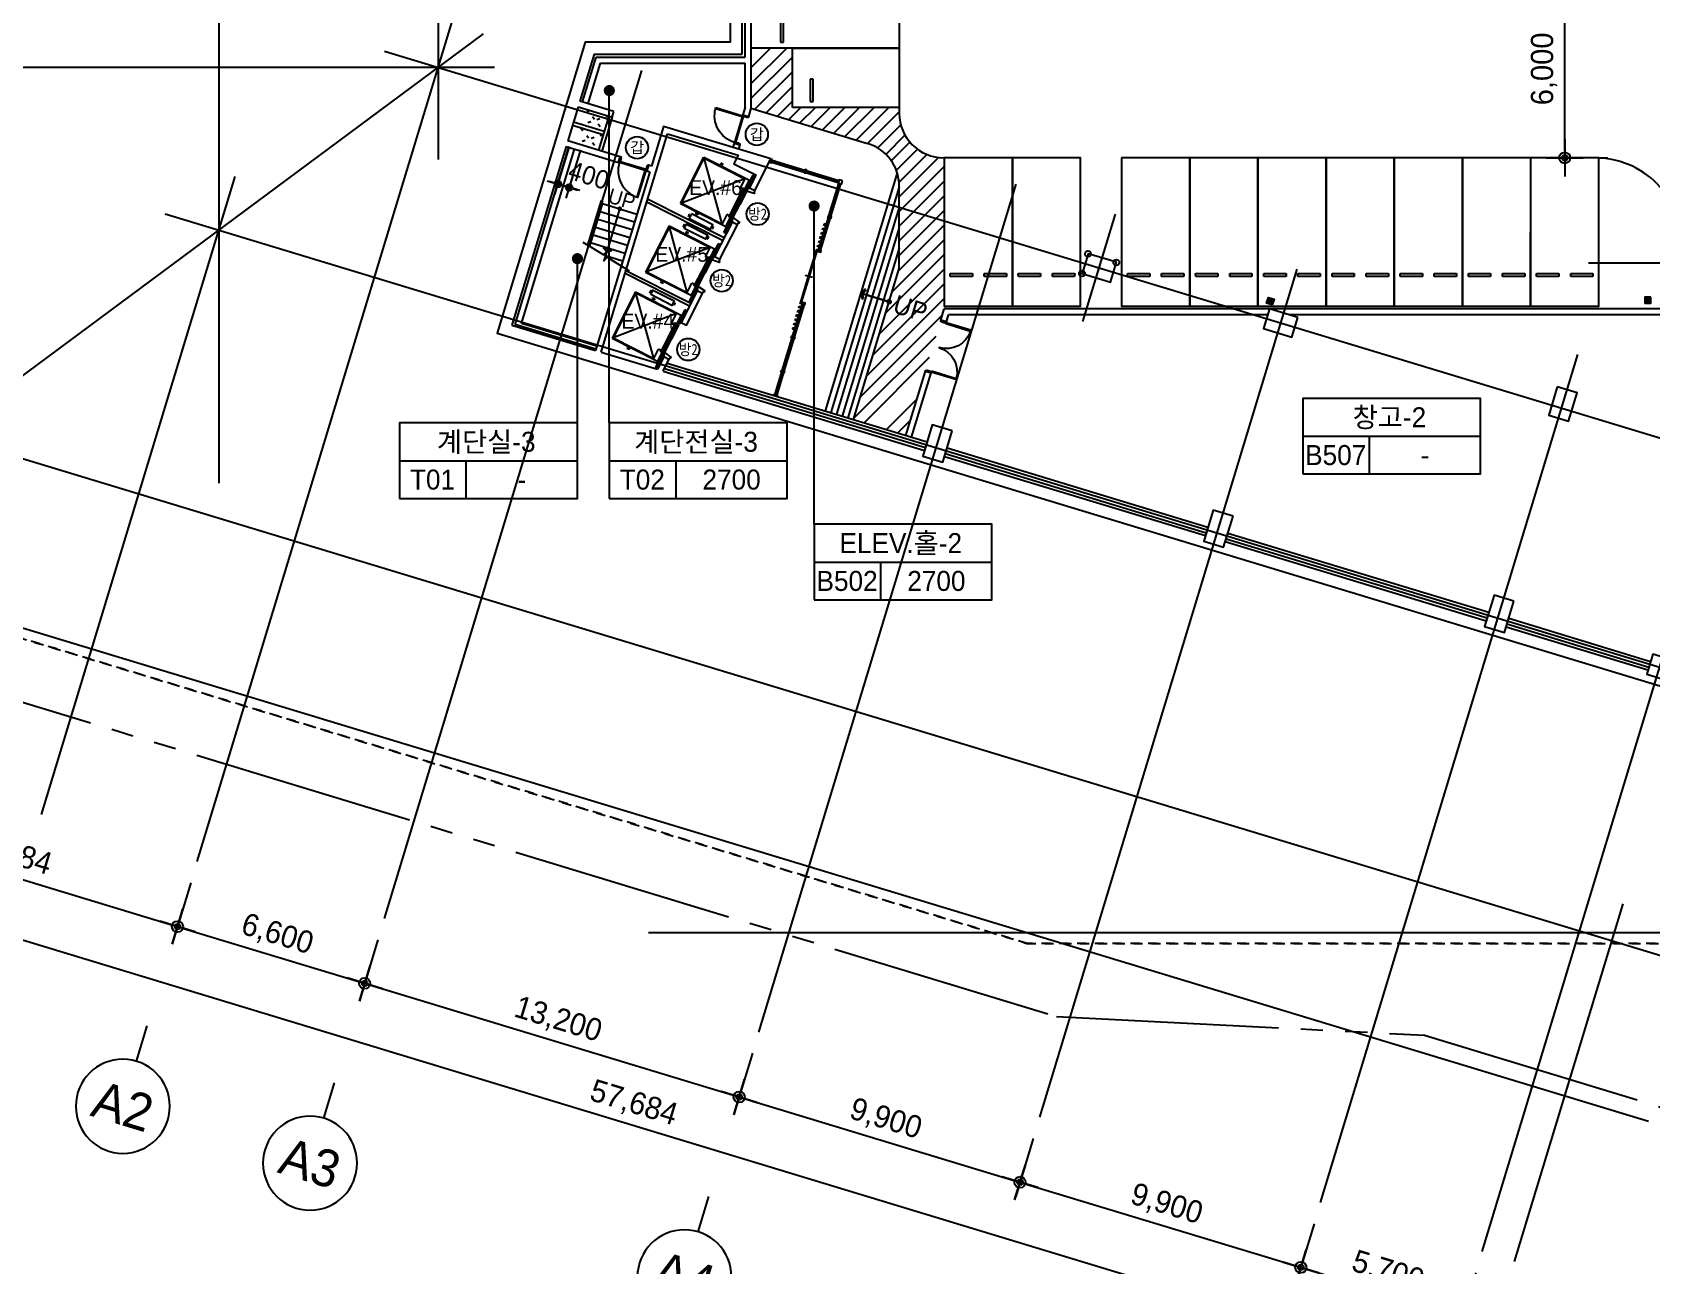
# Model space of a CAD drawing. Header units: metres. Extents: x 630750 to 860239, y 578133 to 726633.
# Drawn here: x 682514 to 737101, y 599121 to 640692 of the extents above; entities that cross this region are included whole.
import ezdxf
from ezdxf.enums import TextEntityAlignment as Align

# ---------------------------------------------------------------- set-up
doc = ezdxf.new("R2010")
doc.units = ezdxf.units.M
doc.header["$LTSCALE"] = 300
for name, pattern in [('H2', [0.5, 0.25, -0.25]), ('HIDDEN', [2, 1, -1]), ('HIDDEN-1', [1.4, 0.35, -0.7, 0.35]), ('SITE$0$ACAD$0$DASHED', [19.05, 12.7, -6.35]), ('SITE$0$PROPERTY', [37.5, 25, -2.5, 2.5, -2.5, 2.5, -2.5])]:
    doc.linetypes.add(name, pattern=pattern)
doc.layers.get('Defpoints').update_dxf_attribs({"color": 8})
for name, color, linetype in [('A-CEN-1', 1, 'Continuous'), ('A-CON', 2, 'Continuous'), ('A-DIM', 7, 'Continuous'), ('A-DOR', 4, 'Continuous'), ('A-ELE-4', 4, 'Continuous'), ('A-ELE-7', 7, 'Continuous'), ('A-ELE-9', 9, 'Continuous'), ('A-ELE4', 4, 'Continuous'), ('A-ELEV-FIXT', 5, 'Continuous'), ('A-GRID-DIMS', 14, 'Continuous'), ('A-HAT-1', 9, 'Continuous'), ('A-HAT-2', 8, 'Continuous'), ('A-ROM', 7, 'Continuous'), ('A-STAIR', 4, 'Continuous'), ('A-SYM1', 7, 'Continuous'), ('A-TXT', 3, 'Continuous'), ('A-TXT-S', 3, 'Continuous'), ('A-WAL-BLK', 3, 'Continuous'), ('A-WAL-DW', 7, 'Continuous'), ('A-WALL-CONC', 2, 'Continuous'), ('A-WIN-GLASS', 4, 'Continuous'), ('A-코너가드', 7, 'Continuous'), ('DIM', 7, 'Continuous'), ('DOR', 4, 'Continuous'), ('PAK', 8, 'Continuous'), ('PARK-SOL', 251, 'Continuous'), ('SITE$0$C-PROP', 72, 'SITE$0$ACAD$0$DASHED'), ('블럭', 7, 'Continuous'), ('주차장배수', 3, 'Continuous')]:
    doc.layers.add(name, color=color, linetype=linetype)
doc.styles.add('TEXT', font='')
doc.styles.add('TEXT(돋음)', font='')
doc.styles.add('돋움', font='')
doc.styles.get('TEXT').set_extended_font_data('DotumChe')
doc.styles.get('TEXT(돋음)').set_extended_font_data('Dotum')
doc.styles.get('돋움').set_extended_font_data('Dotum')
doc.dimstyles.new('DIM250', dxfattribs={"dimscale": 250, "dimtxt": 3, "dimasz": 1, "dimexe": 2, "dimexo": 3, "dimgap": 1, "dimtad": 1, "dimdec": 0, "dimzin": 0, "dimdsep": 46, "dimlunit": 6, "dimtxsty": 'TEXT(돋음)', "dimblk": 'Z_DOT', "dimcen": 2.5, "dimdle": 2, "dimclrd": 256, "dimclre": 256, "dimclrt": 3, "dimadec": 0, "dimazin": 0, "dimtfac": 1, "dimtdec": 0, "dimtix": 1, "dimtmove": 2, "dimatfit": 3, "dimldrblk": 'Z_DOT', "dimfxl": 1, "dimtolj": 1, "dimtzin": 0, "dimarcsym": 0})
doc.dimstyles.new('DIM250s', dxfattribs={"dimscale": 250, "dimtxt": 2.5, "dimasz": 0.6, "dimexe": 1.5, "dimexo": 2, "dimgap": 1, "dimtad": 1, "dimdec": 0, "dimzin": 0, "dimdsep": 46, "dimtxsty": 'TEXT(돋음)', "dimblk": 'Z_DOT', "dimcen": 1.5, "dimdle": 2, "dimclrd": 256, "dimclre": 256, "dimclrt": 3, "dimadec": 0, "dimazin": 0, "dimtfac": 1, "dimtdec": 0, "dimtix": 1, "dimtmove": 2, "dimatfit": 3, "dimldrblk": 'Z_DOT', "dimfxl": 1, "dimtolj": 1, "dimtzin": 0, "dimarcsym": 0})

# ---------------------------------------------------------------- blocks, each defined once
blk = doc.blocks.new('Z_DOT')
at = {"layer": 'DIM', "color": 7}
for p, q in [((0, -2.5), (0, 2.5)), ((-2.5, 0), (2.5, 0))]:
    blk.add_line(p, q, dxfattribs=at)
for radius in [0.75, 0.375]:
    blk.add_circle((0, 0), radius, dxfattribs=at)
blk = doc.blocks.new('*D80')
at = {"layer": 'A-DIM', "lineweight": -2, "transparency": 16777216}
for p, q in [((734604, 642460), (733704, 642460)), ((734204, 636710), (734204, 642210)), ((734604, 636460), (733704, 636460))]:
    blk.add_line(p, q, dxfattribs=at)
at = {"layer": 'Defpoints', "color": 0, "transparency": 16777216}
for p in [(734204, 642460), (735354, 642460), (735354, 636460)]:
    blk.add_point(p, dxfattribs=at)
at = {"layer": 'A-DIM', "lineweight": -2, "transparency": 16777216, "xscale": 250, "yscale": 250, "zscale": 250}
for p, rotation in [((734204, 642460), 90), ((734204, 636460), 270)]:
    blk.add_blockref('Z_DOT', p, dxfattribs=dict(at, rotation=rotation))
at = {"layer": 'A-DIM', "color": 3, "transparency": 16777216, "insert": (733507, 639460), "char_height": 750, "attachment_point": 5, "rotation": 90, "style": 'TEXT(돋음)'}
blk.add_mtext('\\A1;6,000', dxfattribs=at)
blk = doc.blocks.new('D-10-18-A')
at = {"layer": 'A-DOR'}
for p, q in [((76691, 411255), (76691, 410315)), ((76721, 411255), (76691, 411255)), ((76721, 411255), (76721, 410315)), ((76691, 410315), (76721, 410315))]:
    blk.add_line(p, q, dxfattribs=at)
for points in [[(76661, 410315), (76661, 410115), (76691, 410115), (76691, 410160), (76706, 410160), (76706, 410270), (76691, 410270), (76691, 410315)], [(77661, 410315), (77661, 410115), (77631, 410115), (77631, 410160), (77616, 410160), (77616, 410270), (77631, 410270), (77631, 410315)]]:
    blk.add_lwpolyline(points, close=True, dxfattribs=at)
blk.add_arc((76691, 410315), 940, 0, 88.1729, dxfattribs=at)
at = {"layer": 'DOR', "color": 9}
for points in [[(76691, 410315), (77631, 410315)], [(77616, 410270), (76706, 410270)]]:
    blk.add_lwpolyline(points, dxfattribs=at)
blk = doc.blocks.new('351')
at = {"ltscale": 5}
for points in [[(1383106, 4240352), (1378268, 4241613), (1378848, 4243839), (1383686, 4242578), (1383106, 4240352)], [(1379765, 4243393), (1379576, 4242667)], [(1379673, 4242642), (1379862, 4243368)], [(1379862, 4243368), (1379765, 4243393)], [(1379862, 4243368), (1379765, 4243393)], [(1379576, 4242667), (1379673, 4242642)], [(1379475, 4242280), (1379286, 4241555)], [(1379383, 4241529), (1379572, 4242255)], [(1379572, 4242255), (1379475, 4242280)], [(1379286, 4241555), (1379383, 4241529)]]:
    blk.add_lwpolyline(points, dxfattribs=at)
for points in [[(1379765, 4243393), (1379576, 4242667)], [(1379673, 4242642), (1379862, 4243368)], [(1379576, 4242667), (1379673, 4242642)], [(1379475, 4242280), (1379286, 4241555)], [(1379383, 4241529), (1379572, 4242255)], [(1379572, 4242255), (1379475, 4242280)], [(1379286, 4241555), (1379383, 4241529)]]:
    blk.add_lwpolyline(points)
blk = doc.blocks.new('park_small')
at = {"layer": 'PAK', "ltscale": 5}
for p, q in [((107431, -323693), (109347, -323120)), ((109347, -323120), (110378, -326569)), ((108462, -327142), (107431, -323693)), ((110378, -326569), (108462, -327142))]:
    blk.add_line(p, q, dxfattribs=at)
at = {"layer": 'PAK'}
for points in [[(108513, -323996), (107794, -324211)], [(107794, -324211), (107823, -324307)], [(107823, -324307), (108541, -324092)], [(108541, -324092), (108513, -323996)]]:
    blk.add_lwpolyline(points, dxfattribs=at)
at = {"layer": 'PAK', "ltscale": 5}
for points in [[(108513, -323996), (107794, -324211)], [(107794, -324211), (107823, -324307)], [(107823, -324307), (108541, -324092)], [(108541, -324092), (108513, -323996)]]:
    blk.add_lwpolyline(points, dxfattribs=at)
blk = doc.blocks.new('d-10-20')
at = {"layer": 'A-DOR'}
for p, q in [((72141, 450758), (72141, 449818)), ((72171, 450758), (72141, 450758)), ((72171, 450758), (72171, 449818)), ((72141, 449818), (72171, 449818))]:
    blk.add_line(p, q, dxfattribs=at)
for points in [[(72111, 449818), (72111, 449618), (72141, 449618), (72141, 449663), (72156, 449663), (72156, 449773), (72141, 449773), (72141, 449818)], [(73111, 449818), (73111, 449618), (73081, 449618), (73081, 449663), (73066, 449663), (73066, 449773), (73081, 449773), (73081, 449818)]]:
    blk.add_lwpolyline(points, close=True, dxfattribs=at)
blk.add_arc((72141, 449818), 940, 0, 88.1729, dxfattribs=at)
at = {"layer": 'DOR', "color": 9}
for points in [[(72141, 449818), (73081, 449818)], [(73066, 449773), (72156, 449773)]]:
    blk.add_lwpolyline(points, dxfattribs=at)
blk = doc.blocks.new('*U24')
blk.add_line((0, 5), (0, 0))
blk.add_circle((0, 11.35), 6.35)
at = {"color": 3, "style": '돋움'}
blk.add_attdef('NO', text='', height=5, dxfattribs=at).set_placement((0, 11.35), align=Align.MIDDLE_CENTER)
blk = doc.blocks.new('*D72')
at = {"layer": 'A-DIM', "lineweight": -2, "transparency": 16777216}
for p, q in [((676005, 615595), (675413, 613644)), ((675798, 614050), (687170, 610599)), ((687856, 611999), (687264, 610048))]:
    blk.add_line(p, q, dxfattribs=at)
at = {"layer": 'Defpoints', "color": 0, "transparency": 16777216}
for p in [(676223, 616313), (688074, 612717), (687409, 610526)]:
    blk.add_point(p, dxfattribs=at)
at = {"layer": 'A-DIM', "lineweight": -2, "transparency": 16777216, "xscale": 250, "yscale": 250, "zscale": 250}
for p, rotation in [((675559, 614122), 163.1200077043566), ((687409, 610526), 343.1200077043566)]:
    blk.add_blockref('Z_DOT', p, dxfattribs=dict(at, rotation=rotation))
at = {"layer": 'A-DIM', "color": 3, "transparency": 16777216, "insert": (681687, 612992), "char_height": 750, "attachment_point": 5, "rotation": 343.12, "style": 'TEXT(돋음)'}
blk.add_mtext('\\A1;12,384', dxfattribs=at)
blk = doc.blocks.new('*D73')
at = {"layer": 'A-DIM', "lineweight": -2, "transparency": 16777216}
for p, q in [((687856, 611999), (687264, 610048)), ((687649, 610454), (693486, 608682)), ((694172, 610082), (693580, 608131))]:
    blk.add_line(p, q, dxfattribs=at)
at = {"layer": 'Defpoints', "color": 0, "transparency": 16777216}
for p in [(688074, 612717), (694390, 610800), (693725, 608610)]:
    blk.add_point(p, dxfattribs=at)
at = {"layer": 'A-DIM', "lineweight": -2, "transparency": 16777216, "xscale": 250, "yscale": 250, "zscale": 250}
for p, rotation in [((687409, 610526), 163.1199999999976), ((693725, 608610), 343.1199999999977)]:
    blk.add_blockref('Z_DOT', p, dxfattribs=dict(at, rotation=rotation))
at = {"layer": 'A-DIM', "color": 3, "transparency": 16777216, "insert": (690770, 610236), "char_height": 750, "attachment_point": 5, "rotation": 343.12, "style": 'TEXT(돋음)'}
blk.add_mtext('\\A1;6,600', dxfattribs=at)
blk = doc.blocks.new('*D74')
at = {"layer": 'A-DIM', "lineweight": -2, "transparency": 16777216}
for p, q in [((694172, 610082), (693580, 608131)), ((693964, 608537), (706117, 604849)), ((706803, 606250), (706211, 604298))]:
    blk.add_line(p, q, dxfattribs=at)
at = {"layer": 'Defpoints', "color": 0, "transparency": 16777216}
for p in [(694390, 610800), (707021, 606967), (706356, 604777)]:
    blk.add_point(p, dxfattribs=at)
at = {"layer": 'A-DIM', "lineweight": -2, "transparency": 16777216, "xscale": 250, "yscale": 250, "zscale": 250}
for p, rotation in [((693725, 608610), 163.1199999952753), ((706356, 604777), 343.1199999952754)]:
    blk.add_blockref('Z_DOT', p, dxfattribs=dict(at, rotation=rotation))
at = {"layer": 'A-DIM', "color": 3, "transparency": 16777216, "insert": (700243, 607361), "char_height": 750, "attachment_point": 5, "rotation": 343.12, "style": 'TEXT(돋음)'}
blk.add_mtext('\\A1;13,200', dxfattribs=at)
blk = doc.blocks.new('*D75')
at = {"layer": 'A-DIM', "lineweight": -2, "transparency": 16777216}
for p, q in [((706803, 606250), (706211, 604298)), ((706596, 604704), (715591, 601975)), ((716277, 603375), (715685, 601424))]:
    blk.add_line(p, q, dxfattribs=at)
at = {"layer": 'Defpoints', "color": 0, "transparency": 16777216}
for p in [(707021, 606967), (716494, 604093), (715830, 601902)]:
    blk.add_point(p, dxfattribs=at)
at = {"layer": 'A-DIM', "lineweight": -2, "transparency": 16777216, "xscale": 250, "yscale": 250, "zscale": 250}
for p, rotation in [((706356, 604777), 163.1199999952753), ((715830, 601902), 343.1199999952754)]:
    blk.add_blockref('Z_DOT', p, dxfattribs=dict(at, rotation=rotation))
at = {"layer": 'A-DIM', "color": 3, "transparency": 16777216, "insert": (711296, 604007), "char_height": 750, "attachment_point": 5, "rotation": 343.12, "style": 'TEXT(돋음)'}
blk.add_mtext('\\A1;9,900', dxfattribs=at)
blk = doc.blocks.new('*D76')
at = {"layer": 'A-DIM', "lineweight": -2, "transparency": 16777216}
for p, q in [((725750, 600500), (725158, 598549)), ((725542, 598955), (730518, 597445)), ((731205, 598845), (730612, 596894))]:
    blk.add_line(p, q, dxfattribs=at)
at = {"layer": 'Defpoints', "color": 0, "transparency": 16777216}
for p in [(725968, 601218), (731422, 599563), (730758, 597372)]:
    blk.add_point(p, dxfattribs=at)
at = {"layer": 'A-DIM', "lineweight": -2, "transparency": 16777216, "xscale": 250, "yscale": 250, "zscale": 250}
for p, rotation in [((725303, 599028), 163.1199999952753), ((730758, 597372), 343.1199999952754)]:
    blk.add_blockref('Z_DOT', p, dxfattribs=dict(at, rotation=rotation))
at = {"layer": 'A-DIM', "color": 3, "transparency": 16777216, "insert": (728233, 598868), "char_height": 750, "attachment_point": 5, "rotation": 343.12, "style": 'TEXT(돋음)'}
blk.add_mtext('\\A1;5,700', dxfattribs=at)
blk = doc.blocks.new('*D77')
at = {"layer": 'A-DIM', "lineweight": -2, "transparency": 16777216}
for p, q in [((676005, 615595), (674845, 611770)), ((729950, 595571), (675229, 612176)), ((731205, 598845), (730044, 595020))]:
    blk.add_line(p, q, dxfattribs=at)
at = {"layer": 'Defpoints', "color": 0, "transparency": 16777216}
for p in [(676223, 616313), (674990, 612249), (731422, 599563)]:
    blk.add_point(p, dxfattribs=at)
at = {"layer": 'A-DIM', "lineweight": -2, "transparency": 16777216, "xscale": 250, "yscale": 250, "zscale": 250}
for p, rotation in [((674990, 612249), 163.1200016540704), ((730189, 595499), 343.1200016540703)]:
    blk.add_blockref('Z_DOT', p, dxfattribs=dict(at, rotation=rotation))
at = {"layer": 'A-DIM', "color": 3, "transparency": 16777216, "insert": (702792, 604541), "char_height": 750, "attachment_point": 5, "rotation": 343.12, "style": 'TEXT(돋음)'}
blk.add_mtext('\\A1;57,684', dxfattribs=at)
blk = doc.blocks.new('*D78')
at = {"layer": 'A-DIM', "lineweight": -2, "transparency": 16777216}
for p, q in [((731205, 598845), (730612, 596894)), ((732293, 598515), (731700, 596564)), ((730518, 597445), (730279, 597518)), ((730758, 597372), (731846, 597042)), ((732085, 596970), (732324, 596897))]:
    blk.add_line(p, q, dxfattribs=at)
at = {"layer": 'Defpoints', "color": 0, "transparency": 16777216}
for p in [(731422, 599563), (732510, 599233), (731846, 597042)]:
    blk.add_point(p, dxfattribs=at)
at = {"layer": 'A-DIM', "lineweight": -2, "transparency": 16777216, "xscale": 250, "yscale": 250, "zscale": 250}
for p, rotation in [((730758, 597372), 343.1199999999929), ((731846, 597042), 163.1199999999928)]:
    blk.add_blockref('Z_DOT', p, dxfattribs=dict(at, rotation=rotation))
at = {"layer": 'A-DIM', "color": 3, "transparency": 16777216, "insert": (731504, 597875), "char_height": 750, "attachment_point": 5, "rotation": 343.12, "style": 'TEXT(돋음)'}
blk.add_mtext('\\A1;1,137', dxfattribs=at)
blk = doc.blocks.new('*D79')
at = {"layer": 'A-DIM', "lineweight": -2, "transparency": 16777216}
for p, q in [((716277, 603375), (715685, 601424)), ((716069, 601830), (725064, 599100)), ((725750, 600500), (725158, 598549))]:
    blk.add_line(p, q, dxfattribs=at)
at = {"layer": 'Defpoints', "color": 0, "transparency": 16777216}
for p in [(716494, 604093), (725968, 601218), (725303, 599028)]:
    blk.add_point(p, dxfattribs=at)
at = {"layer": 'A-DIM', "lineweight": -2, "transparency": 16777216, "xscale": 250, "yscale": 250, "zscale": 250}
for p, rotation in [((715830, 601902), 163.1199999952753), ((725303, 599028), 343.1199999952754)]:
    blk.add_blockref('Z_DOT', p, dxfattribs=dict(at, rotation=rotation))
at = {"layer": 'A-DIM', "color": 3, "transparency": 16777216, "insert": (720769, 601133), "char_height": 750, "attachment_point": 5, "rotation": 343.12, "style": 'TEXT(돋음)'}
blk.add_mtext('\\A1;9,900', dxfattribs=at)
blk = doc.blocks.new('d-18-18')
at = {"layer": 'A-DOR'}
for p, q in [((73696, 448489), (74565, 448489)), ((73696, 448459), (73696, 448489)), ((73696, 448459), (74565, 448459)), ((74565, 448459), (74565, 448489)), ((73696, 446779), (74565, 446779)), ((73696, 446779), (73696, 446749)), ((73696, 446749), (74565, 446749)), ((74565, 446749), (74565, 446779))]:
    blk.add_line(p, q, dxfattribs=at)
for points in [[(74565, 448459), (73696, 448459)], [(74565, 446779), (73696, 446779)]]:
    blk.add_lwpolyline(points, dxfattribs=at)
for points in [[(74565, 448519), (74765, 448519), (74765, 448489), (74720, 448489), (74720, 448474), (74610, 448474), (74610, 448489), (74565, 448489)], [(74565, 446719), (74765, 446719), (74765, 446749), (74720, 446749), (74720, 446764), (74610, 446764), (74610, 446749), (74565, 446749)]]:
    blk.add_lwpolyline(points, close=True, dxfattribs=at)
for centre, start, end in [((74565, 448489), 181.9742, 270), ((74565, 446749), 90, 178.0258)]:
    blk.add_arc(centre, 870, start, end, dxfattribs=at)
blk = doc.blocks.new('*D30')
at = {"layer": 'A-DIM', "lineweight": -2, "transparency": 16777216}
for p, q in [((700621, 636846), (700127, 635219)), ((701004, 636730), (700510, 635102)), ((700093, 635621), (699949, 635665)), ((700619, 635461), (700236, 635577)), ((700762, 635418), (700906, 635374))]:
    blk.add_line(p, q, dxfattribs=at)
at = {"layer": 'Defpoints', "color": 0, "transparency": 16777216}
for p in [(700766, 637325), (701149, 637209), (700236, 635577)]:
    blk.add_point(p, dxfattribs=at)
at = {"layer": 'A-DIM', "lineweight": -2, "transparency": 16777216, "xscale": 150, "yscale": 150, "zscale": 150}
for p, rotation in [((700236, 635577), 343.1199999999882), ((700619, 635461), 163.1199999999882)]:
    blk.add_blockref('Z_DOT', p, dxfattribs=dict(at, rotation=rotation))
at = {"layer": 'A-DIM', "color": 3, "transparency": 16777216, "insert": (701283, 635864), "char_height": 625, "attachment_point": 5, "rotation": 343.12, "style": 'TEXT(돋음)'}
blk.add_mtext('\\A1;400', dxfattribs=at)
blk = doc.blocks.new('sym-rom')
at = {"color": 0, "linetype": 'ByBlock'}
for p, q in [((0, 5.1), (24, 5.1)), ((9, 0), (9, 5.1))]:
    blk.add_line(p, q, dxfattribs=at)
blk.add_lwpolyline([(0, 0), (24, 0), (24, 10.2), (0, 10.2)], close=True, dxfattribs=at)
blk = doc.blocks.new('elev')
at = {"layer": 'A-ELEV-FIXT'}
for p, q in [((1329627, 417865), (1330136, 419540)), ((1329659, 417882), (1330152, 419509)), ((1330136, 419540), (1331783, 419040)), ((1330152, 419509), (1331626, 419062)), ((1330733, 419433), (1330735, 419439)), ((1330766, 419418), (1330734, 419430)), ((1330820, 419413), (1330735, 419439)), ((1330752, 419370), (1330761, 419400)), ((1330752, 419369), (1330752, 419370)), ((1330766, 419365), (1330752, 419369)), ((1330761, 419400), (1330765, 419402)), ((1330765, 419402), (1330768, 419414)), ((1330766, 419418), (1330768, 419414)), ((1330766, 419365), (1330767, 419365)), ((1330767, 419365), (1330776, 419395)), ((1330774, 419399), (1330778, 419411)), ((1330776, 419395), (1330774, 419399)), ((1330782, 419413), (1330778, 419411)), ((1330815, 419406), (1330782, 419413)), ((1330818, 419408), (1330820, 419413)), ((1331243, 417156), (1331873, 419232)), ((1331275, 417366), (1331783, 419040)), ((1331478, 418219), (1331635, 418736)), ((1331508, 418210), (1331665, 418727)), ((1331626, 419062), (1331524, 418727)), ((1331617, 418699), (1331524, 418727)), ((1331722, 418710), (1331565, 418193)), ((1331760, 418698), (1331603, 418181)), ((1331617, 418699), (1331635, 418758)), ((1331665, 418727), (1331635, 418736)), ((1331722, 418710), (1331760, 418698)), ((1331931, 419215), (1331787, 418741)), ((1331931, 419215), (1331873, 419232)), ((1331321, 417702), (1331478, 418218)), ((1331351, 417693), (1331508, 418209)), ((1331408, 417676), (1331565, 418192)), ((1331446, 417664), (1331603, 418180)), ((1331565, 418193), (1331603, 418181)), ((1331565, 418192), (1331603, 418180)), ((1329627, 417865), (1331275, 417366)), ((1329659, 417882), (1331132, 417435)), ((1330183, 417622), (1330182, 417617)), ((1330267, 417591), (1330182, 417617)), ((1330220, 417617), (1330186, 417624)), ((1330220, 417617), (1330224, 417619)), ((1330227, 417631), (1330224, 417619)), ((1330227, 417631), (1330224, 417619)), ((1330234, 417665), (1330225, 417635)), ((1330234, 417665), (1330225, 417635)), ((1330225, 417635), (1330227, 417631)), ((1330225, 417635), (1330227, 417631)), ((1330237, 417628), (1330233, 417616)), ((1330237, 417628), (1330233, 417616)), ((1330235, 417612), (1330233, 417616)), ((1330236, 417665), (1330234, 417665)), ((1330236, 417665), (1330234, 417665)), ((1330267, 417599), (1330235, 417612)), ((1330236, 417665), (1330249, 417661)), ((1330249, 417661), (1330236, 417665)), ((1330241, 417630), (1330237, 417628)), ((1330241, 417630), (1330237, 417628)), ((1330250, 417660), (1330241, 417630)), ((1330250, 417660), (1330241, 417630)), ((1330249, 417661), (1330250, 417660)), ((1330249, 417661), (1330250, 417660)), ((1330268, 417596), (1330267, 417591)), ((1331234, 417770), (1331132, 417435)), ((1331327, 417742), (1331234, 417770)), ((1331300, 417138), (1331445, 417613)), ((1331327, 417742), (1331309, 417683)), ((1331351, 417693), (1331321, 417702)), ((1331408, 417676), (1331446, 417664)), ((1329968, 417482), (1329974, 417503)), ((1329971, 417481), (1329977, 417502)), ((1329976, 417473), (1329972, 417475)), ((1329977, 417477), (1329973, 417478)), ((1329976, 417473), (1329977, 417477)), ((1329981, 417524), (1329987, 417545)), ((1330025, 417491), (1329981, 417504)), ((1330026, 417494), (1329982, 417507)), ((1329984, 417524), (1329990, 417544)), ((1330028, 417503), (1329985, 417517)), ((1330029, 417507), (1329986, 417520)), ((1329997, 417545), (1329994, 417546)), ((1329998, 417548), (1329995, 417549)), ((1329997, 417545), (1329998, 417548)), ((1330806, 417254), (1330849, 417241)), ((1330807, 417257), (1330850, 417244)), ((1330810, 417266), (1330853, 417253)), ((1330811, 417269), (1330854, 417256)), ((1330838, 417217), (1330839, 417220)), ((1330838, 417217), (1330842, 417216)), ((1330839, 417220), (1330843, 417219)), ((1330845, 417216), (1330851, 417237)), ((1330848, 417215), (1330855, 417236)), ((1330858, 417258), (1330864, 417279)), ((1330859, 417284), (1330860, 417287)), ((1330859, 417284), (1330862, 417283)), ((1330860, 417287), (1330863, 417286)), ((1330861, 417257), (1330867, 417278)), ((1331300, 417138), (1331243, 417156))]:
    blk.add_line(p, q, dxfattribs=at)
at = {"layer": 'A-ELEV-FIXT', "color": 8}
for p, q in [((1331132, 417435), (1330152, 419509)), ((1331626, 419062), (1329659, 417882))]:
    blk.add_line(p, q, dxfattribs=at)
at = {"layer": 'A-ELEV-FIXT'}
blk.add_lwpolyline([(1330060, 417578), (1330010, 417415), (1330776, 417183), (1330825, 417345)], close=True, dxfattribs=at)
for centre, radius, start, end in [((1330186, 417622), 2.5, 76.5293, 163.12), ((1330266, 417597), 2.5, 343.12, 69.7107), ((1329974, 417481), 6.2, 163.12, 253.12), ((1329974, 417481), 3, 163.12, 253.12), ((1329980, 417501), 6.2, 73.12, 163.12), ((1329980, 417501), 3, 73.12, 163.12), ((1329987, 417523), 6.2, 163.12, 253.12), ((1329987, 417523), 3, 163.12, 253.12), ((1329993, 417543), 6.2, 73.12, 163.12), ((1329993, 417543), 3, 73.12, 163.12), ((1330027, 417499), 8.2, 253.12, 73.12), ((1330027, 417499), 5, 253.12, 73.12), ((1330808, 417262), 8.2, 73.12, 253.12), ((1330808, 417262), 5, 73.12, 253.12), ((1330844, 417222), 6.2, 253.12, 343.12), ((1330844, 417222), 3, 253.12, 343.12), ((1330849, 417238), 3, 343.12, 73.12), ((1330849, 417238), 6.2, 343.12, 73.12), ((1330855, 417259), 6.2, 253.12, 343.12), ((1330855, 417259), 3, 253.12, 343.12), ((1330861, 417280), 3, 343.12, 73.12), ((1330861, 417280), 6.2, 343.12, 73.12)]:
    blk.add_arc(centre, radius, start, end, dxfattribs=at)
at = {"layer": 'A-ELEV-FIXT', "extrusion": (0, 0, -1)}
for centre, major_axis, start_param, end_param in [((1330735, 419433), (-1.18, 2.2), 3.986495, 5.497787), ((1330816, 419408), (-2.2, -1.18), 3.926991, 5.438283)]:
    blk.add_ellipse(centre, major_axis=major_axis, ratio=1, start_param=start_param, end_param=end_param, dxfattribs=at)

msp = doc.modelspace()

# ---------------------------------------------------------------- hatches: boundary and pattern name
at = {"layer": 'A-SYM1'}
h = msp.add_hatch(color=7, dxfattribs=at)
edge = h.paths.add_edge_path()
edge.add_arc((702328.5, 634741.2), 80, 73.11994, 253.11994, ccw=False)
edge.add_arc((702328.5, 634741.2), 80, -106.88006, 73.11994, ccw=False)
for points in [[(702043.5, 633327.9), (702033.4, 633371.2), (701903.6, 633340.9), (701812.4, 633438.2), (701780, 633407.8), (701888.7, 633291.8)], [(702043.5, 633327.9), (702033.4, 633371.2), (701903.6, 633340.9), (701812.4, 633438.2), (701780, 633407.8), (701888.7, 633291.8)], [(710500.1, 631707.8), (710552.1, 631719.9), (710515.8, 631875.7), (710632.6, 631985.1), (710596.1, 632024), (710456.8, 631893.6)]]:
    msp.add_hatch(color=7, dxfattribs=at).paths.add_polyline_path(points)
h = msp.add_hatch(color=7, dxfattribs=at)
edge = h.paths.add_edge_path()
edge.add_arc((711413.8, 631603.2), 96, 433.12, 613.12)
edge.add_arc((711413.8, 631603.2), 96, 613.12, 793.12)

# ---------------------------------------------------------------- linework, layer by layer
at = {"layer": 'A-CEN-1', "linetype": 'Continuous'}
for p, q in [((688804.4, 708258.8), (688804.4, 625481.1)), ((696204.4, 708258.8), (696204.4, 636401.3)), ((688074.1, 612716.6), (696754.2, 641322)), ((697725.2, 640638), (677983.6, 625998)), ((694392.6, 640060), (743469.3, 625168.1)), ((698097.7, 639510.2), (657202.6, 639510.2)), ((694389.7, 610800.2), (703069.8, 639405.6)), ((682822.8, 614310.1), (689354.2, 635834.3)), ((707021, 606967.3), (715701.1, 635572.7)), ((686992.6, 634572.3), (744009.1, 617271.1)), ((717950.7, 630932.9), (719050.3, 634556.4)), ((716494.5, 604092.7), (725174.5, 632698.1)), ((796986.4, 632910.2), (735004.4, 632910.2)), ((708825.3, 632420), (708584.4, 632493.1)), ((725967.9, 601218), (734648, 629823.4)), ((673280.2, 629014.5), (738620.1, 609187.6)), ((731422.3, 599562.9), (740102.4, 628168.3)), ((671694.8, 623789.7), (737034.7, 603962.8)), ((732510.3, 599232.8), (736170.8, 611295.9)), ((796986.4, 610310.2), (703295.7, 610310.2))]:
    msp.add_line(p, q, dxfattribs=at)
at = {"layer": 'A-CON'}
for points in [[(719080.6, 632934.4), (718123.7, 633224.8), (717920.4, 632554.9), (718877.3, 632264.5)], [(725204.9, 631076), (724247.9, 631366.4), (724044.7, 630696.6), (725001.6, 630406.2)], [(733952.1, 628735.3), (733661.7, 627778.4), (734331.5, 627575.1), (734621.9, 628532)], [(713540.8, 627248), (712870.9, 627451.2), (712551.5, 626398.6), (713221.4, 626195.4)], [(713540.8, 627248), (712870.9, 627451.2), (712551.5, 626398.6), (713221.4, 626195.4)], [(723014.2, 624373.3), (722344.4, 624576.6), (722025, 623524), (722694.8, 623320.7)], [(723014.2, 624373.3), (722344.4, 624576.6), (722025, 623524), (722694.8, 623320.7)], [(732487.7, 621498.7), (731817.8, 621701.9), (731498.4, 620649.3), (732168.3, 620446.1)], [(732487.7, 621498.7), (731817.8, 621701.9), (731498.4, 620649.3), (732168.3, 620446.1)], [(737840.5, 619508.7), (737170.6, 619711.9), (736967.4, 619042.1), (737637.2, 618838.8)]]:
    msp.add_lwpolyline(points, close=True, dxfattribs=at)
at = {"layer": 'A-ELE-4'}
for points in [[(706845.3, 635290.7), (706871.9, 635277.2), (706858.3, 635250.4), (706605.9, 635333.6), (706637.6, 635396.2)], [(706329.8, 634273.9), (706356.4, 634260.4), (706370, 634287.1), (706153.7, 634441.7), (706121.9, 634379.1)], [(705669.6, 632971.7), (705696.2, 632958.2), (705682.7, 632931.4), (705430.2, 633014.6), (705461.9, 633077.2)], [(705154.2, 631954.9), (705180.7, 631941.4), (705194.3, 631968.1), (704978, 632122.7), (704946.3, 632060.1)], [(704023.7, 629725.1), (704050.2, 629711.6), (704063.8, 629738.3), (703847.5, 629892.9), (703815.8, 629830.3)]]:
    msp.add_lwpolyline(points, dxfattribs=at)
at = {"layer": 'A-ELE-7'}
for p, q in [((706637.6, 635396.2), (706703.1, 635452.4)), ((706881.5, 635362), (706845.4, 635290.8)), ((706121.9, 634379.1), (706115.3, 634292.9)), ((706293.7, 634202.5), (706329.8, 634273.7)), ((705461.9, 633077.2), (705527.4, 633133.4)), ((705705.8, 633043), (705669.7, 632971.8)), ((704946.3, 632060.1), (704939.6, 631973.9)), ((705118, 631883.5), (705154.1, 631954.7)), ((711413.8, 631603.2), (710456.8, 631893.6)), ((704331.4, 630847.4), (704397, 630903.6)), ((703815.8, 629830.3), (703809.1, 629744.1)), ((703987.5, 629653.7), (704023.6, 629724.9))]:
    msp.add_line(p, q, dxfattribs=at)
at = {"layer": 'A-ELE-9'}
for p, q in [((706754.4, 638137.7), (710690, 636943.5)), ((711687.8, 635950.2), (709251.9, 627922.6)), ((705798.7, 633668.6), (703238.2, 634966.8)), ((705844, 633757.8), (703267.7, 635063.9)), ((704675.1, 631452.2), (702505.5, 632552.1)), ((704720.3, 631541.4), (702535, 632649.3))]:
    msp.add_line(p, q, dxfattribs=at)
msp.add_arc((710254.4, 635508.1), 1500, 0.00001, 73.12, dxfattribs=at)
at = {"layer": 'A-ELE4', "linetype": 'HIDDEN'}
for p, q in [((679154.4, 621160), (716063.5, 609960.2)), ((716063.5, 609960.2), (770854.4, 609960.2))]:
    msp.add_line(p, q, dxfattribs=at)
msp.add_lwpolyline([(770854.4, 687510.2), (770854.4, 609960.2), (716064.8, 609960.2), (679154.4, 621160.4), (679154.4, 626866.2), (674154.4, 628383.4), (674154.4, 637410.2), (679154.4, 637410.2), (679154.4, 664910.2), (680954.4, 664910.2), (680954.4, 697260.2)], dxfattribs=at)
at = {"layer": 'A-HAT-1', "color": 8, "linetype": 'HIDDEN-1'}
for p, q in [((701955.8, 637869.5), (701052.6, 637579.3)), ((701209.4, 638096), (701799, 637352.8)), ((701764.1, 637238), (700860.9, 636947.7)), ((701017.7, 637464.4), (701607.3, 636721.2))]:
    msp.add_line(p, q, dxfattribs=at)
at = {"layer": 'A-HAT-2'}
for p, q in [((711754.4, 638160.2), (711754.4, 637960.2)), ((715572.7, 636460.2), (713254.4, 636460.2)), ((719554.5, 636460.2), (719353.6, 636460.2)), ((735354.4, 636460.2), (735654.4, 636460.2)), ((711754.4, 635481), (709443.2, 627864.5)), ((711754.4, 632725.9), (711754.4, 635508.1)), ((711754.4, 634792.2), (709634.6, 627806.4)), ((711754.4, 634103.4), (709826, 627748.3)), ((711754.4, 633414.6), (710017.4, 627690.3)), ((710208.8, 627632.2), (711754.4, 632725.9))]:
    msp.add_line(p, q, dxfattribs=at)
for centre, radius, start, end in [((713254.4, 637960.2), 1500, 180, 270), ((735204.4, 633460.2), 3000, 0, 90.00011)]:
    msp.add_arc(centre, radius, start, end, dxfattribs=at)
at = {"layer": 'A-ROM', "color": 7}
for p, q in [((701975.7, 627517.9), (701975.7, 638729)), ((708883, 624098.8), (708883, 634832.6)), ((700899.5, 627517.9), (700899.5, 633057.6))]:
    msp.add_line(p, q, dxfattribs=at)
at = {"layer": 'A-ROM', "color": 7, "const_width": 187.5}
for points in [[(702069.4, 638729, -1), (701881.9, 638729, -1)], [(708789.2, 634832.6, 1), (708976.7, 634832.6, 1)], [(700993.3, 633057.6, -1), (700805.8, 633057.6, -1)]]:
    msp.add_lwpolyline(points, format="xyb", close=True, dxfattribs=at)
at = {"layer": 'A-STAIR'}
for p, q in [((701251.7, 633517.3), (701707.3, 635018.8)), ((701295.7, 633490), (701755.2, 635004.3)), ((701313.2, 633479), (701745.3, 634902.8)), ((701755.2, 635004.3), (701707.3, 635018.8)), ((702903.1, 634551.5), (701745.3, 634902.8)), ((702743.4, 634025.2), (701585.6, 634376.5)), ((702823.3, 634288.3), (701665.4, 634639.7)), ((702583.7, 633498.9), (701425.9, 633850.2)), ((702663.6, 633762), (701505.7, 634113.4)), ((702503.9, 633235.7), (701346, 633587.1)), ((702424, 632972.6), (701845.1, 633148.2))]:
    msp.add_line(p, q, dxfattribs=at)
at = {"layer": 'A-SYM1', "color": 7}
for p, q in [((702324.2, 634727.1), (701888.7, 633291.8)), ((702324.2, 634727.1), (701888.7, 633291.8)), ((710456.8, 631893.6), (711413.8, 631603.2))]:
    msp.add_line(p, q, dxfattribs=at)
msp.add_lwpolyline([(701087, 633619.8), (701789.7, 633182.7), (701895.6, 633314.6), (701794.6, 632981.9), (701900.5, 633113.8), (702642.7, 632652.2)], dxfattribs=at)
for points in [[(702033.4, 633371.2), (701903.6, 633340.9), (701812.4, 633438.2), (701780, 633407.8), (701888.7, 633291.8), (702043.5, 633327.9)], [(702033.4, 633371.2), (701903.6, 633340.9), (701812.4, 633438.2), (701780, 633407.8), (701888.7, 633291.8), (702043.5, 633327.9)], [(710552.1, 631719.9), (710515.8, 631875.7), (710632.6, 631985.1), (710596.1, 632024), (710456.8, 631893.6), (710500.1, 631707.8)]]:
    msp.add_lwpolyline(points, close=True, dxfattribs=at)
at = {"layer": 'A-WAL-BLK'}
for p, q in [((706554.4, 639856.6), (706554.4, 680660.2)), ((706754.4, 680460.2), (706754.4, 638137.7)), ((701076.1, 638345.5), (701534.6, 639856.6)), ((701534.6, 639856.6), (706554.4, 639856.6)), ((701267.5, 638287.4), (701683, 639656.6)), ((701683, 639656.6), (706554.4, 639656.6)), ((706554.4, 638167.4), (706554.4, 639656.6)), ((706554.4, 638167.4), (706475.9, 637908.7)), ((706754.4, 638137.7), (706667.3, 637850.6)), ((706475.9, 637908.7), (706667.3, 637850.6)), ((698796.7, 630833.7), (700611.5, 636814.4)), ((699017.1, 630871.3), (700802.9, 636756.3)), ((706185.5, 636951.8), (706142, 636808.3)), ((706185.5, 636951.8), (706376.9, 636893.7)), ((706376.9, 636893.7), (706333.4, 636750.2)), ((713158.2, 630982.8), (713272.7, 631360.2)), ((737704.4, 631360.2), (713272.7, 631360.2)), ((713349.6, 630924.8), (713421, 631160.2)), ((724185.4, 631160.2), (713421, 631160.2)), ((737704.4, 631160.2), (724927.4, 631160.2)), ((701523.9, 630006.1), (698796.7, 630833.7)), ((701552.9, 630101.8), (699017.1, 630871.3)), ((713158.2, 630982.8), (713349.6, 630924.8)), ((703928.7, 629537.8), (712696.8, 626877.2)), ((703836.9, 629356.7), (712638.7, 626685.9)), ((711978.5, 627095.2), (712635.5, 629260.4)), ((712169.9, 627037.1), (712826.9, 629202.3)), ((712635.5, 629260.4), (712826.9, 629202.3)), ((713366.6, 626674), (722170.2, 624002.6)), ((713308.5, 626482.6), (722112.1, 623811.2)), ((722782, 623608), (731585.6, 620936.6)), ((722840.1, 623799.3), (731643.7, 621128)), ((732255.4, 620733.3), (737040, 619281.5)), ((732313.5, 620924.7), (737098.1, 619472.9))]:
    msp.add_line(p, q, dxfattribs=at)
at = {"layer": 'A-WAL-DW'}
for p, q in [((701799, 637352.8), (700765.5, 637666.4)), ((701955.8, 637869.5), (701607.3, 636721.2)), ((702070.6, 637834.7), (701722.2, 636686.4)), ((701764.1, 637238), (700730.7, 637551.6))]:
    msp.add_line(p, q, dxfattribs=at)
at = {"layer": 'A-WALL-CONC'}
for p, q in [((706454.4, 639956.6), (706454.4, 680760.2)), ((701460.5, 639956.6), (700980.4, 638374.5)), ((701460.5, 639956.6), (706454.4, 639956.6)), ((700922.3, 638183.1), (700573.9, 637034.8)), ((700922.3, 638183.1), (702070.6, 637834.7)), ((702128.7, 638026.1), (700980.4, 638374.5)), ((702070.6, 637834.7), (702128.7, 638026.1)), ((701700.8, 629900.2), (703936.6, 637268.5)), ((700515.8, 636843.4), (698686.5, 630814.9)), ((700515.8, 636843.4), (702286.1, 636306.3)), ((702344.2, 636497.6), (700573.9, 637034.8)), ((702286.1, 636306.3), (702344.2, 636497.6)), ((706320.4, 636545.1), (706175, 636258.3)), ((703338.7, 635986.8), (701509.4, 629958.3)), ((703301.1, 636207.3), (703243, 636015.9)), ((703243, 636015.9), (703338.7, 635986.8)), ((703396.8, 636178.2), (703301.1, 636207.3)), ((706175, 636258.3), (706920.2, 635880.6)), ((698686.5, 630814.9), (701509.4, 629958.3)), ((701700.8, 629900.2), (703596.6, 629324.9)), ((703790.9, 629266), (712609.6, 626590)), ((713279.4, 626386.8), (722083.1, 623715.4)), ((722752.9, 623512.1), (731556.5, 620840.7)), ((732226.4, 620637.5), (737010.9, 619185.6))]:
    msp.add_line(p, q, dxfattribs=at)
for points in [[(770204.4, 697260.2), (770204.4, 692160.2), (758304.4, 692160.2), (758304.4, 684860.2), (747554.4, 684860.2), (747554.4, 681160.2), (706054.4, 681160.2), (706054.4, 640356.6), (701163.8, 640356.6), (698187.6, 630548.3), (741154.7, 617510.2), (770854.4, 617510.2), (770854.4, 633410.2), (763354.4, 633410.2), (763354.4, 687510.2), (773454.4, 687510.2), (773454.4, 697260.2), (770204.4, 697260.2)], [(703936.6, 637268.5), (706320.4, 636545.1), (706175, 636258.3), (706920.2, 635880.6), (706703.1, 635452.4), (706881.5, 635362), (707418.4, 636420.9), (703803.3, 637517.9), (703396.8, 636178.2)], [(706293.7, 634202.5), (706115.3, 634292.9), (705527.4, 633133.4), (705705.8, 633043), (706293.7, 634202.5)], [(703790.9, 629266), (703987.5, 629653.7), (703809.1, 629744.1), (703596.6, 629324.9)]]:
    msp.add_lwpolyline(points, dxfattribs=at)
msp.add_lwpolyline([(705118, 631883.5), (704939.6, 631973.9), (704397, 630903.6), (704575.3, 630813.2), (705118, 631883.5)], close=True, dxfattribs=at)
at = {"layer": 'A-WIN-GLASS', "color": 8}
for p, q in [((707450.3, 636312), (708550.7, 635978.1)), ((707470.6, 636379), (708571, 636045.1)), ((708598.6, 635963.5), (709699, 635629.6)), ((708618.9, 636030.5), (709719.3, 635696.6)), ((709381.7, 634498), (709715.7, 635598.4)), ((709448.7, 634477.7), (709782.7, 635578.1)), ((709033.3, 633349.7), (709367.2, 634450.1)), ((709100.3, 633329.4), (709434.2, 634429.8)), ((708481.6, 631531.6), (708147.7, 630431.1)), ((708548.6, 631511.2), (708214.7, 630410.8)), ((708133.2, 630383.3), (707799.2, 629282.8)), ((708200.1, 630362.9), (707866.2, 629262.5)), ((707784.7, 629235), (707558.3, 628488.7)), ((707851.7, 629214.6), (707625.3, 628468.4))]:
    msp.add_line(p, q, dxfattribs=at)
at = {"layer": 'A-WIN-GLASS'}
for p, q in [((707456.9, 636334), (708557.4, 636000.1)), ((707463.9, 636357), (708564.4, 636023)), ((708605.2, 635985.6), (709705.7, 635651.6)), ((708612.2, 636008.5), (709712.7, 635674.6)), ((709403.8, 634491.3), (709737.7, 635591.8)), ((709426.7, 634484.3), (709760.6, 635584.8)), ((709055.3, 633343), (709389.2, 634443.5)), ((709078.3, 633336), (709412.2, 634436.5)), ((708503.6, 631524.9), (708169.7, 630424.4)), ((708526.6, 631517.9), (708192.7, 630417.5)), ((708155.2, 630376.6), (707821.3, 629276.1)), ((708178.1, 630369.6), (707844.2, 629269.2)), ((707806.7, 629228.3), (707580.3, 628482)), ((707829.7, 629221.3), (707603.3, 628475.1))]:
    msp.add_line(p, q, dxfattribs=at)
for points in [[(707477.8, 636402.9), (707430.1, 636417.4), (707375, 636308.7), (707443, 636288.1)], [(708543.5, 635954.1), (708591.3, 635939.6), (708626.1, 636054.5), (708578.3, 636069)], [(709841.4, 635685.7), (709726.6, 635720.5), (709691.7, 635605.7), (709806.6, 635570.9)], [(709357.8, 634505.3), (709343.3, 634457.4), (709458.1, 634422.6), (709472.7, 634470.4)], [(708961.5, 633371.5), (708685.7, 632462.4), (708724, 632450.8), (708999.8, 633359.9)], [(709009.4, 633357), (708994.9, 633309.1), (709109.7, 633274.3), (709124.2, 633322.1)], [(708685.7, 632462.4), (708409.8, 631553.3), (708448.1, 631541.7), (708724, 632450.8)], [(708472.2, 631586.7), (708457.7, 631538.8), (708572.5, 631504), (708587, 631551.8)], [(708109.2, 630390.5), (708123.8, 630438.4), (708238.6, 630403.5), (708224.1, 630355.7)], [(707760.8, 629242.2), (707775.3, 629290.1), (707890.1, 629255.2), (707875.6, 629207.4)], [(707534.4, 628496), (707519.8, 628448.1), (707634.7, 628413.3), (707649.2, 628461.1)]]:
    msp.add_lwpolyline(points, close=True, dxfattribs=at)
at = {"layer": 'A-WIN-GLASS', "color": 8, "linetype": 'H2'}
for points in [[(709222.9, 634232.7), (708947, 633323.6), (708985.3, 633312), (709261.1, 634221.1)], [(708424.4, 631601.2), (708148.5, 630692.1), (708186.8, 630680.5), (708462.6, 631589.6)]]:
    msp.add_lwpolyline(points, close=True, dxfattribs=at)
at = {"layer": 'A-코너가드'}
for centre in [(718122.1, 633219.4), (719079, 632929), (717920.4, 632554.9)]:
    msp.add_circle(centre, 100, dxfattribs=at)
at = {"layer": 'PARK-SOL'}
for p, q in [((706754.4, 638955.2), (707959.4, 640160.2)), ((706754.4, 639500.2), (707414.5, 640160.2)), ((706754.4, 638460.2), (708154.4, 639860.2)), ((706886.7, 638097.6), (708154.4, 639365.3)), ((707266.5, 637982.3), (708154.4, 638870.3)), ((707646.2, 637867.1), (708154.4, 638375.3)), ((708025.9, 637751.9), (708434.3, 638160.2)), ((708405.7, 637636.6), (708929.3, 638160.2)), ((708785.4, 637521.4), (709424.3, 638160.2)), ((709165.2, 637406.2), (709919.2, 638160.2)), ((709544.9, 637290.9), (710414.2, 638160.2)), ((709924.7, 637175.7), (710909.2, 638160.2)), ((710304.4, 637060.5), (711404.1, 638160.2)), ((710684.2, 636945.3), (711754.4, 638015.5)), ((709165.2, 637406.2), (709276.9, 637517.9)), ((711043.8, 636810), (711805.6, 637571.7)), ((711338.6, 636609.8), (711949.4, 637220.6)), ((711474.4, 636350.5), (712112, 636988.2)), ((711649, 636030.2), (712368.5, 636749.8)), ((711749, 635635.2), (712685.9, 636572.1)), ((711754.4, 635145.7), (713069, 636460.2)), ((711754.4, 634650.7), (713272.7, 636169)), ((711754.4, 634155.7), (713272.7, 635674)), ((711754.4, 633660.7), (713272.7, 635179)), ((711754.4, 633165.8), (713272.7, 634684.1)), ((711754.4, 632670.8), (713272.7, 634189.1)), ((711514.8, 631936.2), (713272.7, 633694.1)), ((711083.5, 630515), (713272.7, 632704.2)), ((711299.2, 631225.6), (713272.7, 633199.1)), ((710867.9, 629804.4), (713272.7, 632209.2)), ((717918, 632556.2), (717922.1, 632560.3)), ((710652.3, 629093.8), (713272.7, 631714.2)), ((710436.7, 628383.2), (713211.3, 631157.8)), ((710187.2, 627638.7), (712995.7, 630447.2)), ((710566.9, 627523.5), (712780, 629736.6)), ((711326.4, 627293.1), (712348.8, 628315.4)), ((711706.2, 627177.8), (712133.2, 627604.8))]:
    msp.add_line(p, q, dxfattribs=at)
at = {"layer": 'SITE$0$C-PROP', "color": 9, "linetype": 'SITE$0$PROPERTY'}
msp.add_lwpolyline([(666532.6, 622853.9), (717060.7, 607496.5), (729474.5, 606861.2), (769437.9, 594708.5), (772890.9, 596982.1), (772973.5, 616462.3), (775808, 644020.3)], dxfattribs=at)
at = {"layer": '블럭', "color": 1}
for centre in [(706951.4, 637250.2), (702912.1, 636804.2), (706977.7, 634561.3), (705767.9, 632317.9), (704639.5, 629993.2)]:
    msp.add_circle(centre, 375, dxfattribs=at)
at = {"layer": '주차장배수', "color": 4}
for p, q in [((724217.2, 631664), (724278.3, 631549.7)), ((724328.2, 631576.3), (724267.1, 631690.6)), ((736938.6, 631634.4), (737030.2, 631726.1)), ((737070.2, 631686.1), (736978.6, 631594.4))]:
    msp.add_line(p, q, dxfattribs=at)
for points in [[(724339.3, 631495.4), (724148, 631553.5), (724206, 631744.9), (724397.4, 631686.8)], [(737104.4, 631760.2), (736904.4, 631760.2), (736904.4, 631560.2), (737104.4, 631560.2)]]:
    msp.add_lwpolyline(points, close=True, dxfattribs=at)
for centre in [(724272.7, 631620.1), (737004.4, 631660.2)]:
    msp.add_circle(centre, 70.7, dxfattribs=at)

# ---------------------------------------------------------------- block references
at = {"xscale": -1}
for name, p, rotation in [('D-10-18-A', (1121372.5, 592124), 73.12000000214225), ('d-18-18', (654466.4, 180079.2), 343.1200001134656)]:
    msp.add_blockref(name, p, dxfattribs=dict(at, rotation=rotation))
at = {"rotation": 163.1200000021423}
msp.add_blockref('d-10-20', (902860.2, 1045515.1), dxfattribs=at)
at = {"layer": 'A-ELE-4', "rotation": 349.9957178633611}
msp.add_blockref('elev', (-677627.5, 454396.5), dxfattribs=at)
at = {"layer": 'A-ELE-4', "xscale": -1, "rotation": 136.2357178752053}
for p in [(32779.6, 1855637.9), (31649.2, 1853408.1)]:
    msp.add_blockref('elev', p, dxfattribs=at)
at = {"layer": 'A-GRID-DIMS'}
ref = msp.add_blockref('*U24', (686389.3, 607178.2), dxfattribs=dict(at, xscale=-250.0000000000548, yscale=250, zscale=250, rotation=163.1091878485269))
ref.add_attrib('NO', 'A2', dxfattribs={"layer": '0', "color": 3, "height": 1250, "rotation": 343.10919, "style": '돋움'}).set_placement((685565.4, 604464.7), align=Align.MIDDLE_CENTER)
ref = msp.add_blockref('*U24', (692704.4, 605260), dxfattribs=dict(at, xscale=-250.0000000000548, yscale=250, zscale=250, rotation=163.1091878485269))
ref.add_attrib('NO', 'A3', dxfattribs={"layer": '0', "color": 3, "height": 1250, "rotation": 343.10919, "style": '돋움'}).set_placement((691880.5, 602546.5), align=Align.MIDDLE_CENTER)
ref = msp.add_blockref('*U24', (705335.2, 601425.3), dxfattribs=dict(at, xscale=-250.0000000000548, yscale=250, zscale=250, rotation=163.1091878485269))
ref.add_attrib('NO', 'A4', dxfattribs={"layer": '0', "color": 3, "height": 1250, "rotation": 343.10919, "style": '돋움'}).set_placement((704511.2, 598711.9), align=Align.MIDDLE_CENTER)
at = {"layer": 'A-ROM', "color": 7, "xscale": 250, "yscale": 250, "zscale": 250}
for p in [(725365.8, 625794.9), (694899.5, 624967.9), (701975.7, 624967.9), (708883, 621548.8)]:
    msp.add_blockref('sym-rom', p, dxfattribs=at)
at = {"layer": 'PAK', "ltscale": 5}
for name, p, rotation in [('351', (442966.7, -3811954.1), 14.61021739031161), ('park_small', (367251.6, 627967.1), 73.35215338414142)]:
    msp.add_blockref(name, p, dxfattribs=dict(at, rotation=rotation))
at = {"layer": 'PAK', "ltscale": 5, "xscale": -1, "rotation": 255.3897951542348}
for p in [(-3738841.6, 367671.6), (-3736541.6, 367671.6), (-3732859.9, 367671.6), (-3730559.9, 367671.6), (-3728259.9, 367671.6), (-3725959.9, 367671.6), (-3723659.9, 367671.6), (-3721359.9, 367671.6), (-3719059.9, 367671.6)]:
    msp.add_blockref('351', p, dxfattribs=at)

# ---------------------------------------------------------------- texts
at = {"layer": 'A-ROM', "color": 3, "style": '돋움'}
for s, p in [('창고-2', (728290.4, 627707.4)), ('계단실-3', (697824.1, 626880.4)), ('계단전실-3', (704900.2, 626880.4)), ('B507', (726478, 626432.4)), ('-', (729490.8, 626432.4)), ('T01', (696011.7, 625605.4)), ('T02', (703087.8, 625605.4)), ('2700', (706100.7, 625605.4)), ('-', (699024.5, 625605.4)), ('ELEV.홀-2', (711807.6, 623461.3)), ('B502', (709995.1, 622186.3)), ('2700', (713008, 622186.3))]:
    msp.add_text(s, height=675, dxfattribs=at).set_placement(p, align=Align.MIDDLE_CENTER)
at = {"layer": 'A-TXT', "style": '돋움'}
msp.add_text('UP', height=500, rotation=343.33111, dxfattribs=at).set_placement((701887.8, 634960.5))
msp.add_text('UP', height=500, rotation=343.33111, dxfattribs=at).set_placement((701887.8, 634960.5))
msp.add_text('UP', height=500, rotation=343.33111, dxfattribs=at).set_placement((701887.8, 634960.5))
msp.add_text('UP', height=500, rotation=343.33111, dxfattribs=at).set_placement((701887.8, 634960.5))
msp.add_text('UP', height=500, rotation=343.33111, dxfattribs=at).set_placement((701887.8, 634960.5))
msp.add_text('UP', height=500, rotation=343.33111, dxfattribs=at).set_placement((701887.8, 634960.5))
at = {"layer": 'A-TXT-S', "color": 3, "style": '돋움'}
for s, p in [('EV.#6', (705558.7, 635455.3, 0)), ('EV.#5', (704416.9, 633203.2, 0)), ('EV.#4', (703275.1, 630951.1, 0))]:
    msp.add_text(s, height=500, rotation=0.00001, dxfattribs=at).set_placement(p, align=Align.MIDDLE_CENTER)
msp.add_text('UP', height=625, rotation=343.11999, dxfattribs=at).set_placement((711500.8, 631249.8, 0))
at = {"layer": '블럭', "style": 'TEXT'}
for p in [(702912.1, 636804.2), (706951.4, 637250.2)]:
    msp.add_text('갑', height=375, dxfattribs=at).set_placement(p, align=Align.MIDDLE_CENTER)
at = {"layer": '블럭', "style": 'TEXT', "width": 0.9}
for p in [(706977.7, 634561.3), (705767.9, 632317.9), (704639.5, 629993.2)]:
    msp.add_text('방2', height=375, dxfattribs=at).set_placement(p, align=Align.MIDDLE_CENTER)

# ---------------------------------------------------------------- dimensions: what is measured, and where the dimension line sits
at = {"layer": 'A-DIM'}
for base, p1, p2, angle, picture, middle in [((734204.4, 642460.2), (735354.4, 636460.2), (735354.4, 642460.2), 90, '*D80', (733506.6, 639460.2)), ((706356.3, 604776.8), (694389.7, 610800.2), (707021, 606967.3), 163.12, '*D74', (700243.3, 607361)), ((715829.8, 601902.2), (707021, 606967.3), (716494.5, 604092.7), 163.12, '*D75', (711295.7, 604007.2)), ((725303.2, 599027.5), (716494.5, 604092.7), (725967.9, 601218), 163.12, '*D79', (720769.1, 601132.6)), ((730757.7, 597372.4), (725967.9, 601218), (731422.3, 599562.9), 163.12, '*D76', (728233, 598867.7))]:
    dim = msp.add_linear_dim(base=base, p1=p1, p2=p2, angle=angle, dimstyle='DIM250', dxfattribs=at)
    dim.commit()
    dim.dimension.update_dxf_attribs({"geometry": picture, "text_midpoint": middle})
dim = msp.add_linear_dim(base=(700236.2, 635577.5), p1=(701149.1, 637208.7), p2=(700766.4, 637324.8), angle=163.12, dimstyle='DIM250s', dxfattribs=at)
dim.commit()
dim.dimension.update_dxf_attribs({"geometry": '*D30', "text_midpoint": (701282.6, 635864.2), "dimtype": 161})
for p1, p2, distance, picture, middle in [((731422.3, 599562.9), (676223.2, 616312.7), 4247, '*D77', (702792.2, 604541.4)), ((676223.2, 616312.7), (688074.1, 612716.6), -2289.1, '*D72', (681686.6, 612991.8)), ((688074.1, 612716.6), (694389.7, 610800.2), -2289.1, '*D73', (690769.8, 610235.6)), ((731422.3, 599562.9), (732510.3, 599232.8), -2289.1, '*D78', (731504.2, 597875.1))]:
    dim = msp.add_aligned_dim(p1=p1, p2=p2, distance=distance, dimstyle='DIM250', dxfattribs=at)
    dim.commit()
    dim.dimension.update_dxf_attribs({"geometry": picture, "text_midpoint": middle})

doc.saveas('drawing.dxf')
